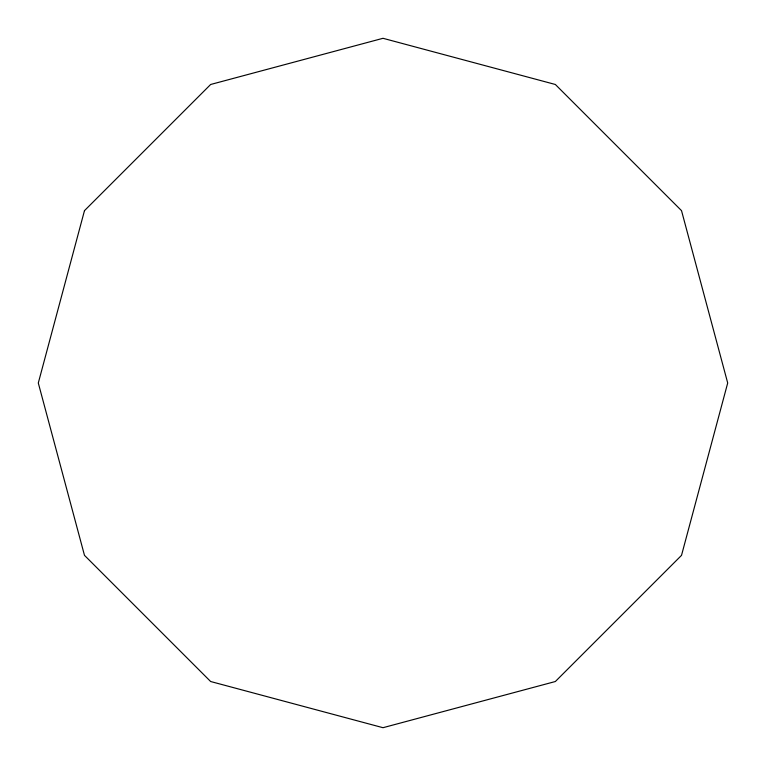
<?xml version="1.0" encoding="UTF-8"?>
<svg xmlns="http://www.w3.org/2000/svg" width="766" height="766" viewBox="0 0 766 766"><rect width="100%" height="100%" fill="white"/><g stroke="black" fill="none" stroke-linecap="round" stroke-linejoin="round"><path stroke-width="1.15" d="M84.48 210.65L38.3 383L84.48 555.35L210.65 681.52L383 727.7L555.35 681.52L681.52 555.35L727.7 383L681.52 210.65L555.35 84.48L383 38.3L210.65 84.48L84.48 210.65"/></g></svg>
